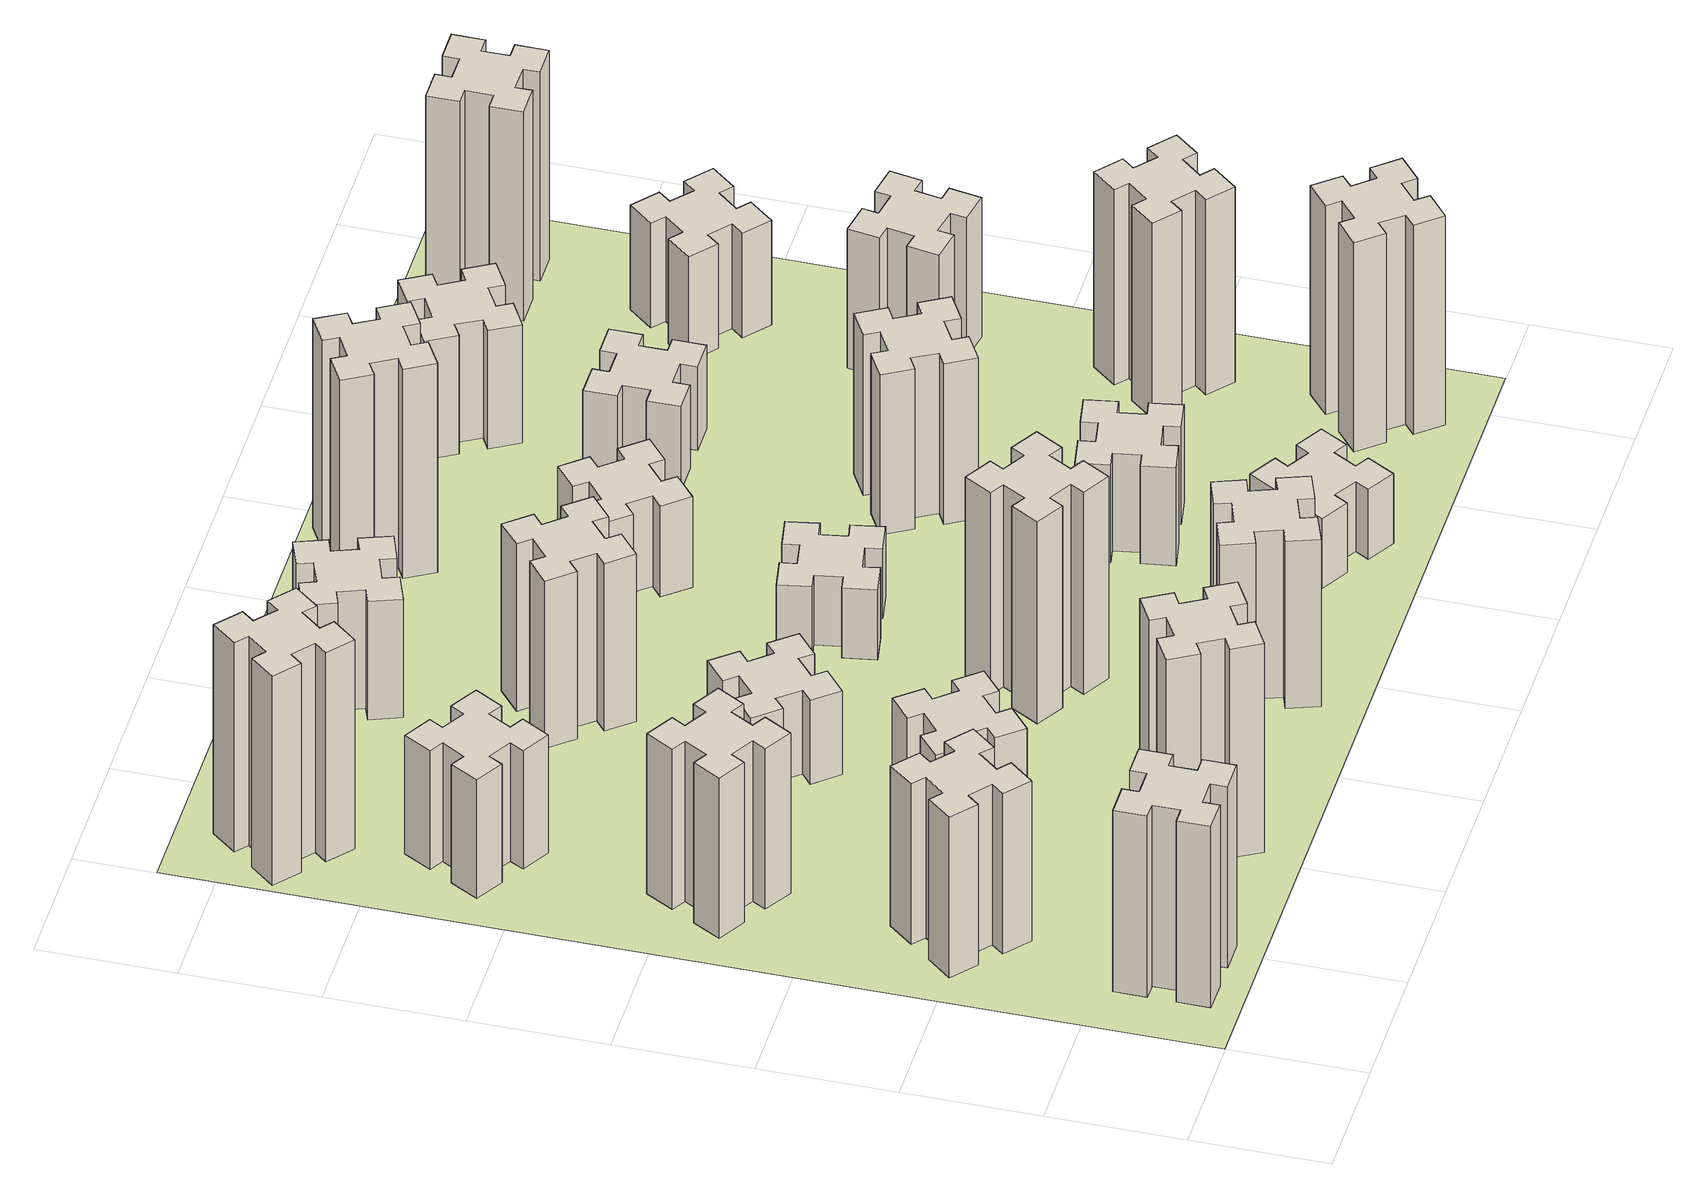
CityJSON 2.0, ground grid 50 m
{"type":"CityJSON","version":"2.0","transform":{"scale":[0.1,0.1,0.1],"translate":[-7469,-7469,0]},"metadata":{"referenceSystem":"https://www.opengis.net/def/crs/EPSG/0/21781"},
"CityObjects":{
"building1":{"type":"Building","attributes":{"class":"1000","function":"1000","usage":"1000","yearOfConstruction":2016,"roofType":"1000","measuredHeight":78,"storeysAboveGround":30,"storeysBelowGround":0},"geometry":[{"type":"Solid","lod":"1","boundaries":[[[[0,1,2,3,4,5,6,7,8,9,10,11,12,13,14,15,16,17,18,19]],[[17,16,20,21]],[[16,15,22,20]],[[15,14,23,22]],[[14,13,24,23]],[[13,12,25,24]],[[12,11,26,25]],[[11,10,27,26]],[[10,9,28,27]],[[9,8,29,28]],[[8,7,30,29]],[[7,6,31,30]],[[6,5,32,31]],[[5,4,33,32]],[[4,3,34,33]],[[3,2,35,34]],[[2,1,36,35]],[[1,0,37,36]],[[0,19,38,37]],[[19,18,39,38]],[[18,17,21,39]],[[24,25,26,27,28,29,30,31,32,33,34,35,36,37,38,39,21,20,22,23]]]]}]},
"building2":{"type":"Building","attributes":{"class":"1000","function":"1000","usage":"1000","yearOfConstruction":2016,"roofType":"1000","measuredHeight":69,"storeysAboveGround":30,"storeysBelowGround":0},"geometry":[{"type":"Solid","lod":"1","boundaries":[[[[40,41,42,43,44,45,46,47,48,49,50,51,52,53,54,55,56,57,58,59]],[[57,56,60,61]],[[56,55,62,60]],[[55,54,63,62]],[[54,53,64,63]],[[53,52,65,64]],[[52,51,66,65]],[[51,50,67,66]],[[50,49,68,67]],[[49,48,69,68]],[[48,47,70,69]],[[47,46,71,70]],[[46,45,72,71]],[[45,44,73,72]],[[44,43,74,73]],[[43,42,75,74]],[[42,41,76,75]],[[41,40,77,76]],[[40,59,78,77]],[[59,58,79,78]],[[58,57,61,79]],[[64,65,66,67,68,69,70,71,72,73,74,75,76,77,78,79,61,60,62,63]]]]}]},
"building3":{"type":"Building","attributes":{"class":"1000","function":"1000","usage":"1000","yearOfConstruction":2016,"roofType":"1000","measuredHeight":69,"storeysAboveGround":30,"storeysBelowGround":0},"geometry":[{"type":"Solid","lod":"1","boundaries":[[[[80,81,82,83,84,85,86,87,88,89,90,91,92,93,94,95,96,97,98,99]],[[97,96,100,101]],[[96,95,102,100]],[[95,94,103,102]],[[94,93,104,103]],[[93,92,105,104]],[[92,91,106,105]],[[91,90,107,106]],[[90,89,108,107]],[[89,88,109,108]],[[88,87,110,109]],[[87,86,111,110]],[[86,85,112,111]],[[85,84,113,112]],[[84,83,114,113]],[[83,82,115,114]],[[82,81,116,115]],[[81,80,117,116]],[[80,99,118,117]],[[99,98,119,118]],[[98,97,101,119]],[[104,105,106,107,108,109,110,111,112,113,114,115,116,117,118,119,101,100,102,103]]]]}]},
"building4":{"type":"Building","attributes":{"class":"1000","function":"1000","usage":"1000","yearOfConstruction":2016,"roofType":"1000","measuredHeight":51,"storeysAboveGround":30,"storeysBelowGround":0},"geometry":[{"type":"Solid","lod":"1","boundaries":[[[[120,121,122,123,124,125,126,127,128,129,130,131,132,133,134,135,136,137,138,139]],[[137,136,140,141]],[[136,135,142,140]],[[135,134,143,142]],[[134,133,144,143]],[[133,132,145,144]],[[132,131,146,145]],[[131,130,147,146]],[[130,129,148,147]],[[129,128,149,148]],[[128,127,150,149]],[[127,126,151,150]],[[126,125,152,151]],[[125,124,153,152]],[[124,123,154,153]],[[123,122,155,154]],[[122,121,156,155]],[[121,120,157,156]],[[120,139,158,157]],[[139,138,159,158]],[[138,137,141,159]],[[144,145,146,147,148,149,150,151,152,153,154,155,156,157,158,159,141,140,142,143]]]]}]},
"building5":{"type":"Building","attributes":{"class":"1000","function":"1000","usage":"1000","yearOfConstruction":2016,"roofType":"1000","measuredHeight":90,"storeysAboveGround":30,"storeysBelowGround":0},"geometry":[{"type":"Solid","lod":"1","boundaries":[[[[160,161,162,163,164,165,166,167,168,169,170,171,172,173,174,175,176,177,178,179]],[[177,176,180,181]],[[176,175,182,180]],[[175,174,183,182]],[[174,173,184,183]],[[173,172,185,184]],[[172,171,186,185]],[[171,170,187,186]],[[170,169,188,187]],[[169,168,189,188]],[[168,167,190,189]],[[167,166,191,190]],[[166,165,192,191]],[[165,164,193,192]],[[164,163,194,193]],[[163,162,195,194]],[[162,161,196,195]],[[161,160,197,196]],[[160,179,198,197]],[[179,178,199,198]],[[178,177,181,199]],[[184,185,186,187,188,189,190,191,192,193,194,195,196,197,198,199,181,180,182,183]]]]}]},
"building6":{"type":"Building","attributes":{"class":"1000","function":"1000","usage":"1000","yearOfConstruction":2016,"roofType":"1000","measuredHeight":90,"storeysAboveGround":30,"storeysBelowGround":0},"geometry":[{"type":"Solid","lod":"1","boundaries":[[[[200,201,202,203,204,205,206,207,208,209,210,211,212,213,214,215,216,217,218,219]],[[217,216,220,221]],[[216,215,222,220]],[[215,214,223,222]],[[214,213,224,223]],[[213,212,225,224]],[[212,211,226,225]],[[211,210,227,226]],[[210,209,228,227]],[[209,208,229,228]],[[208,207,230,229]],[[207,206,231,230]],[[206,205,232,231]],[[205,204,233,232]],[[204,203,234,233]],[[203,202,235,234]],[[202,201,236,235]],[[201,200,237,236]],[[200,219,238,237]],[[219,218,239,238]],[[218,217,221,239]],[[224,225,226,227,228,229,230,231,232,233,234,235,236,237,238,239,221,220,222,223]]]]}]},
"building7":{"type":"Building","attributes":{"class":"1000","function":"1000","usage":"1000","yearOfConstruction":2016,"roofType":"1000","measuredHeight":33,"storeysAboveGround":30,"storeysBelowGround":0},"geometry":[{"type":"Solid","lod":"1","boundaries":[[[[240,241,242,243,244,245,246,247,248,249,250,251,252,253,254,255,256,257,258,259]],[[257,256,260,261]],[[256,255,262,260]],[[255,254,263,262]],[[254,253,264,263]],[[253,252,265,264]],[[252,251,266,265]],[[251,250,267,266]],[[250,249,268,267]],[[249,248,269,268]],[[248,247,270,269]],[[247,246,271,270]],[[246,245,272,271]],[[245,244,273,272]],[[244,243,274,273]],[[243,242,275,274]],[[242,241,276,275]],[[241,240,277,276]],[[240,259,278,277]],[[259,258,279,278]],[[258,257,261,279]],[[264,265,266,267,268,269,270,271,272,273,274,275,276,277,278,279,261,260,262,263]]]]}]},
"building8":{"type":"Building","attributes":{"class":"1000","function":"1000","usage":"1000","yearOfConstruction":2016,"roofType":"1000","measuredHeight":36,"storeysAboveGround":30,"storeysBelowGround":0},"geometry":[{"type":"Solid","lod":"1","boundaries":[[[[280,281,282,283,284,285,286,287,288,289,290,291,292,293,294,295,296,297,298,299]],[[297,296,300,301]],[[296,295,302,300]],[[295,294,303,302]],[[294,293,304,303]],[[293,292,305,304]],[[292,291,306,305]],[[291,290,307,306]],[[290,289,308,307]],[[289,288,309,308]],[[288,287,310,309]],[[287,286,311,310]],[[286,285,312,311]],[[285,284,313,312]],[[284,283,314,313]],[[283,282,315,314]],[[282,281,316,315]],[[281,280,317,316]],[[280,299,318,317]],[[299,298,319,318]],[[298,297,301,319]],[[304,305,306,307,308,309,310,311,312,313,314,315,316,317,318,319,301,300,302,303]]]]}]},
"building9":{"type":"Building","attributes":{"class":"1000","function":"1000","usage":"1000","yearOfConstruction":2016,"roofType":"1000","measuredHeight":72,"storeysAboveGround":30,"storeysBelowGround":0},"geometry":[{"type":"Solid","lod":"1","boundaries":[[[[320,321,322,323,324,325,326,327,328,329,330,331,332,333,334,335,336,337,338,339]],[[337,336,340,341]],[[336,335,342,340]],[[335,334,343,342]],[[334,333,344,343]],[[333,332,345,344]],[[332,331,346,345]],[[331,330,347,346]],[[330,329,348,347]],[[329,328,349,348]],[[328,327,350,349]],[[327,326,351,350]],[[326,325,352,351]],[[325,324,353,352]],[[324,323,354,353]],[[323,322,355,354]],[[322,321,356,355]],[[321,320,357,356]],[[320,339,358,357]],[[339,338,359,358]],[[338,337,341,359]],[[344,345,346,347,348,349,350,351,352,353,354,355,356,357,358,359,341,340,342,343]]]]}]},
"building10":{"type":"Building","attributes":{"class":"1000","function":"1000","usage":"1000","yearOfConstruction":2016,"roofType":"1000","measuredHeight":72,"storeysAboveGround":30,"storeysBelowGround":0},"geometry":[{"type":"Solid","lod":"1","boundaries":[[[[360,361,362,363,364,365,366,367,368,369,370,371,372,373,374,375,376,377,378,379]],[[377,376,380,381]],[[376,375,382,380]],[[375,374,383,382]],[[374,373,384,383]],[[373,372,385,384]],[[372,371,386,385]],[[371,370,387,386]],[[370,369,388,387]],[[369,368,389,388]],[[368,367,390,389]],[[367,366,391,390]],[[366,365,392,391]],[[365,364,393,392]],[[364,363,394,393]],[[363,362,395,394]],[[362,361,396,395]],[[361,360,397,396]],[[360,379,398,397]],[[379,378,399,398]],[[378,377,381,399]],[[384,385,386,387,388,389,390,391,392,393,394,395,396,397,398,399,381,380,382,383]]]]}]},
"building11":{"type":"Building","attributes":{"class":"1000","function":"1000","usage":"1000","yearOfConstruction":2016,"roofType":"1000","measuredHeight":87,"storeysAboveGround":30,"storeysBelowGround":0},"geometry":[{"type":"Solid","lod":"1","boundaries":[[[[400,401,402,403,404,405,406,407,408,409,410,411,412,413,414,415,416,417,418,419]],[[417,416,420,421]],[[416,415,422,420]],[[415,414,423,422]],[[414,413,424,423]],[[413,412,425,424]],[[412,411,426,425]],[[411,410,427,426]],[[410,409,428,427]],[[409,408,429,428]],[[408,407,430,429]],[[407,406,431,430]],[[406,405,432,431]],[[405,404,433,432]],[[404,403,434,433]],[[403,402,435,434]],[[402,401,436,435]],[[401,400,437,436]],[[400,419,438,437]],[[419,418,439,438]],[[418,417,421,439]],[[424,425,426,427,428,429,430,431,432,433,434,435,436,437,438,439,421,420,422,423]]]]}]},
"building12":{"type":"Building","attributes":{"class":"1000","function":"1000","usage":"1000","yearOfConstruction":2016,"roofType":"1000","measuredHeight":51,"storeysAboveGround":30,"storeysBelowGround":0},"geometry":[{"type":"Solid","lod":"1","boundaries":[[[[440,441,442,443,444,445,446,447,448,449,450,451,452,453,454,455,456,457,458,459]],[[457,456,460,461]],[[456,455,462,460]],[[455,454,463,462]],[[454,453,464,463]],[[453,452,465,464]],[[452,451,466,465]],[[451,450,467,466]],[[450,449,468,467]],[[449,448,469,468]],[[448,447,470,469]],[[447,446,471,470]],[[446,445,472,471]],[[445,444,473,472]],[[444,443,474,473]],[[443,442,475,474]],[[442,441,476,475]],[[441,440,477,476]],[[440,459,478,477]],[[459,458,479,478]],[[458,457,461,479]],[[464,465,466,467,468,469,470,471,472,473,474,475,476,477,478,479,461,460,462,463]]]]}]},
"building13":{"type":"Building","attributes":{"class":"1000","function":"1000","usage":"1000","yearOfConstruction":2016,"roofType":"1000","measuredHeight":30,"storeysAboveGround":30,"storeysBelowGround":0},"geometry":[{"type":"Solid","lod":"1","boundaries":[[[[480,481,482,483,484,485,486,487,488,489,490,491,492,493,494,495,496,497,498,499]],[[497,496,500,501]],[[496,495,502,500]],[[495,494,503,502]],[[494,493,504,503]],[[493,492,505,504]],[[492,491,506,505]],[[491,490,507,506]],[[490,489,508,507]],[[489,488,509,508]],[[488,487,510,509]],[[487,486,511,510]],[[486,485,512,511]],[[485,484,513,512]],[[484,483,514,513]],[[483,482,515,514]],[[482,481,516,515]],[[481,480,517,516]],[[480,499,518,517]],[[499,498,519,518]],[[498,497,501,519]],[[504,505,506,507,508,509,510,511,512,513,514,515,516,517,518,519,501,500,502,503]]]]}]},
"building14":{"type":"Building","attributes":{"class":"1000","function":"1000","usage":"1000","yearOfConstruction":2016,"roofType":"1000","measuredHeight":39,"storeysAboveGround":30,"storeysBelowGround":0},"geometry":[{"type":"Solid","lod":"1","boundaries":[[[[520,521,522,523,524,525,526,527,528,529,530,531,532,533,534,535,536,537,538,539]],[[537,536,540,541]],[[536,535,542,540]],[[535,534,543,542]],[[534,533,544,543]],[[533,532,545,544]],[[532,531,546,545]],[[531,530,547,546]],[[530,529,548,547]],[[529,528,549,548]],[[528,527,550,549]],[[527,526,551,550]],[[526,525,552,551]],[[525,524,553,552]],[[524,523,554,553]],[[523,522,555,554]],[[522,521,556,555]],[[521,520,557,556]],[[520,539,558,557]],[[539,538,559,558]],[[538,537,541,559]],[[544,545,546,547,548,549,550,551,552,553,554,555,556,557,558,559,541,540,542,543]]]]}]},
"building15":{"type":"Building","attributes":{"class":"1000","function":"1000","usage":"1000","yearOfConstruction":2016,"roofType":"1000","measuredHeight":30,"storeysAboveGround":30,"storeysBelowGround":0},"geometry":[{"type":"Solid","lod":"1","boundaries":[[[[560,561,562,563,564,565,566,567,568,569,570,571,572,573,574,575,576,577,578,579]],[[577,576,580,581]],[[576,575,582,580]],[[575,574,583,582]],[[574,573,584,583]],[[573,572,585,584]],[[572,571,586,585]],[[571,570,587,586]],[[570,569,588,587]],[[569,568,589,588]],[[568,567,590,589]],[[567,566,591,590]],[[566,565,592,591]],[[565,564,593,592]],[[564,563,594,593]],[[563,562,595,594]],[[562,561,596,595]],[[561,560,597,596]],[[560,579,598,597]],[[579,578,599,598]],[[578,577,581,599]],[[584,585,586,587,588,589,590,591,592,593,594,595,596,597,598,599,581,580,582,583]]]]}]},
"building16":{"type":"Building","attributes":{"class":"1000","function":"1000","usage":"1000","yearOfConstruction":2016,"roofType":"1000","measuredHeight":90,"storeysAboveGround":30,"storeysBelowGround":0},"geometry":[{"type":"Solid","lod":"1","boundaries":[[[[600,601,602,603,604,605,606,607,608,609,610,611,612,613,614,615,616,617,618,619]],[[617,616,620,621]],[[616,615,622,620]],[[615,614,623,622]],[[614,613,624,623]],[[613,612,625,624]],[[612,611,626,625]],[[611,610,627,626]],[[610,609,628,627]],[[609,608,629,628]],[[608,607,630,629]],[[607,606,631,630]],[[606,605,632,631]],[[605,604,633,632]],[[604,603,634,633]],[[603,602,635,634]],[[602,601,636,635]],[[601,600,637,636]],[[600,619,638,637]],[[619,618,639,638]],[[618,617,621,639]],[[624,625,626,627,628,629,630,631,632,633,634,635,636,637,638,639,621,620,622,623]]]]}]},
"building17":{"type":"Building","attributes":{"class":"1000","function":"1000","usage":"1000","yearOfConstruction":2016,"roofType":"1000","measuredHeight":42,"storeysAboveGround":30,"storeysBelowGround":0},"geometry":[{"type":"Solid","lod":"1","boundaries":[[[[640,641,642,643,644,645,646,647,648,649,650,651,652,653,654,655,656,657,658,659]],[[657,656,660,661]],[[656,655,662,660]],[[655,654,663,662]],[[654,653,664,663]],[[653,652,665,664]],[[652,651,666,665]],[[651,650,667,666]],[[650,649,668,667]],[[649,648,669,668]],[[648,647,670,669]],[[647,646,671,670]],[[646,645,672,671]],[[645,644,673,672]],[[644,643,674,673]],[[643,642,675,674]],[[642,641,676,675]],[[641,640,677,676]],[[640,659,678,677]],[[659,658,679,678]],[[658,657,661,679]],[[664,665,666,667,668,669,670,671,672,673,674,675,676,677,678,679,661,660,662,663]]]]}]},
"building18":{"type":"Building","attributes":{"class":"1000","function":"1000","usage":"1000","yearOfConstruction":2016,"roofType":"1000","measuredHeight":69,"storeysAboveGround":30,"storeysBelowGround":0},"geometry":[{"type":"Solid","lod":"1","boundaries":[[[[680,681,682,683,684,685,686,687,688,689,690,691,692,693,694,695,696,697,698,699]],[[697,696,700,701]],[[696,695,702,700]],[[695,694,703,702]],[[694,693,704,703]],[[693,692,705,704]],[[692,691,706,705]],[[691,690,707,706]],[[690,689,708,707]],[[689,688,709,708]],[[688,687,710,709]],[[687,686,711,710]],[[686,685,712,711]],[[685,684,713,712]],[[684,683,714,713]],[[683,682,715,714]],[[682,681,716,715]],[[681,680,717,716]],[[680,699,718,717]],[[699,698,719,718]],[[698,697,701,719]],[[704,705,706,707,708,709,710,711,712,713,714,715,716,717,718,719,701,700,702,703]]]]}]},
"building19":{"type":"Building","attributes":{"class":"1000","function":"1000","usage":"1000","yearOfConstruction":2016,"roofType":"1000","measuredHeight":36,"storeysAboveGround":30,"storeysBelowGround":0},"geometry":[{"type":"Solid","lod":"1","boundaries":[[[[720,721,722,723,724,725,726,727,728,729,730,731,732,733,734,735,736,737,738,739]],[[737,736,740,741]],[[736,735,742,740]],[[735,734,743,742]],[[734,733,744,743]],[[733,732,745,744]],[[732,731,746,745]],[[731,730,747,746]],[[730,729,748,747]],[[729,728,749,748]],[[728,727,750,749]],[[727,726,751,750]],[[726,725,752,751]],[[725,724,753,752]],[[724,723,754,753]],[[723,722,755,754]],[[722,721,756,755]],[[721,720,757,756]],[[720,739,758,757]],[[739,738,759,758]],[[738,737,741,759]],[[744,745,746,747,748,749,750,751,752,753,754,755,756,757,758,759,741,740,742,743]]]]}]},
"building20":{"type":"Building","attributes":{"class":"1000","function":"1000","usage":"1000","yearOfConstruction":2016,"roofType":"1000","measuredHeight":90,"storeysAboveGround":30,"storeysBelowGround":0},"geometry":[{"type":"Solid","lod":"1","boundaries":[[[[760,761,762,763,764,765,766,767,768,769,770,771,772,773,774,775,776,777,778,779]],[[777,776,780,781]],[[776,775,782,780]],[[775,774,783,782]],[[774,773,784,783]],[[773,772,785,784]],[[772,771,786,785]],[[771,770,787,786]],[[770,769,788,787]],[[769,768,789,788]],[[768,767,790,789]],[[767,766,791,790]],[[766,765,792,791]],[[765,764,793,792]],[[764,763,794,793]],[[763,762,795,794]],[[762,761,796,795]],[[761,760,797,796]],[[760,779,798,797]],[[779,778,799,798]],[[778,777,781,799]],[[784,785,786,787,788,789,790,791,792,793,794,795,796,797,798,799,781,780,782,783]]]]}]},
"building21":{"type":"Building","attributes":{"class":"1000","function":"1000","usage":"1000","yearOfConstruction":2016,"roofType":"1000","measuredHeight":51,"storeysAboveGround":30,"storeysBelowGround":0},"geometry":[{"type":"Solid","lod":"1","boundaries":[[[[800,801,802,803,804,805,806,807,808,809,810,811,812,813,814,815,816,817,818,819]],[[817,816,820,821]],[[816,815,822,820]],[[815,814,823,822]],[[814,813,824,823]],[[813,812,825,824]],[[812,811,826,825]],[[811,810,827,826]],[[810,809,828,827]],[[809,808,829,828]],[[808,807,830,829]],[[807,806,831,830]],[[806,805,832,831]],[[805,804,833,832]],[[804,803,834,833]],[[803,802,835,834]],[[802,801,836,835]],[[801,800,837,836]],[[800,819,838,837]],[[819,818,839,838]],[[818,817,821,839]],[[824,825,826,827,828,829,830,831,832,833,834,835,836,837,838,839,821,820,822,823]]]]}]},
"building22":{"type":"Building","attributes":{"class":"1000","function":"1000","usage":"1000","yearOfConstruction":2016,"roofType":"1000","measuredHeight":84,"storeysAboveGround":30,"storeysBelowGround":0},"geometry":[{"type":"Solid","lod":"1","boundaries":[[[[840,841,842,843,844,845,846,847,848,849,850,851,852,853,854,855,856,857,858,859]],[[857,856,860,861]],[[856,855,862,860]],[[855,854,863,862]],[[854,853,864,863]],[[853,852,865,864]],[[852,851,866,865]],[[851,850,867,866]],[[850,849,868,867]],[[849,848,869,868]],[[848,847,870,869]],[[847,846,871,870]],[[846,845,872,871]],[[845,844,873,872]],[[844,843,874,873]],[[843,842,875,874]],[[842,841,876,875]],[[841,840,877,876]],[[840,859,878,877]],[[859,858,879,878]],[[858,857,861,879]],[[864,865,866,867,868,869,870,871,872,873,874,875,876,877,878,879,861,860,862,863]]]]}]},
"building23":{"type":"Building","attributes":{"class":"1000","function":"1000","usage":"1000","yearOfConstruction":2016,"roofType":"1000","measuredHeight":60,"storeysAboveGround":30,"storeysBelowGround":0},"geometry":[{"type":"Solid","lod":"1","boundaries":[[[[880,881,882,883,884,885,886,887,888,889,890,891,892,893,894,895,896,897,898,899]],[[897,896,900,901]],[[896,895,902,900]],[[895,894,903,902]],[[894,893,904,903]],[[893,892,905,904]],[[892,891,906,905]],[[891,890,907,906]],[[890,889,908,907]],[[889,888,909,908]],[[888,887,910,909]],[[887,886,911,910]],[[886,885,912,911]],[[885,884,913,912]],[[884,883,914,913]],[[883,882,915,914]],[[882,881,916,915]],[[881,880,917,916]],[[880,899,918,917]],[[899,898,919,918]],[[898,897,901,919]],[[904,905,906,907,908,909,910,911,912,913,914,915,916,917,918,919,901,900,902,903]]]]}]},
"building24":{"type":"Building","attributes":{"class":"1000","function":"1000","usage":"1000","yearOfConstruction":2016,"roofType":"1000","measuredHeight":45,"storeysAboveGround":30,"storeysBelowGround":0},"geometry":[{"type":"Solid","lod":"1","boundaries":[[[[920,921,922,923,924,925,926,927,928,929,930,931,932,933,934,935,936,937,938,939]],[[937,936,940,941]],[[936,935,942,940]],[[935,934,943,942]],[[934,933,944,943]],[[933,932,945,944]],[[932,931,946,945]],[[931,930,947,946]],[[930,929,948,947]],[[929,928,949,948]],[[928,927,950,949]],[[927,926,951,950]],[[926,925,952,951]],[[925,924,953,952]],[[924,923,954,953]],[[923,922,955,954]],[[922,921,956,955]],[[921,920,957,956]],[[920,939,958,957]],[[939,938,959,958]],[[938,937,941,959]],[[944,945,946,947,948,949,950,951,952,953,954,955,956,957,958,959,941,940,942,943]]]]}]},
"building25":{"type":"Building","attributes":{"class":"1000","function":"1000","usage":"1000","yearOfConstruction":2016,"roofType":"1000","measuredHeight":90,"storeysAboveGround":30,"storeysBelowGround":0},"geometry":[{"type":"Solid","lod":"1","boundaries":[[[[960,961,962,963,964,965,966,967,968,969,970,971,972,973,974,975,976,977,978,979]],[[977,976,980,981]],[[976,975,982,980]],[[975,974,983,982]],[[974,973,984,983]],[[973,972,985,984]],[[972,971,986,985]],[[971,970,987,986]],[[970,969,988,987]],[[969,968,989,988]],[[968,967,990,989]],[[967,966,991,990]],[[966,965,992,991]],[[965,964,993,992]],[[964,963,994,993]],[[963,962,995,994]],[[962,961,996,995]],[[961,960,997,996]],[[960,979,998,997]],[[979,978,999,998]],[[978,977,981,999]],[[984,985,986,987,988,989,990,991,992,993,994,995,996,997,998,999,981,980,982,983]]]]}]},
"landuse1":{"type":"LandUse","attributes":{"name":"plot1","function":"1010"},"geometry":[{"type":"MultiSurface","lod":"1","boundaries":[[[1000,1001,1002,1003]]]}]}
},
"vertices":[
[265,325,0],[265,225,0],[205,225,0],[205,105,0],[325,105,0],[325,165,0],[425,165,0],[425,105,0],[545,105,0],[545,225,0],[485,225,0],[485,325,0],[545,325,0],[545,445,0],[425,445,0],[425,385,0],[325,385,0],[325,445,0],[205,445,0],[205,325,0],[325,385,780],[325,445,780],[425,385,780],[425,445,780],[545,445,780],[545,325,780],[485,325,780],[485,225,780],[545,225,780],[545,105,780],[425,105,780],[425,165,780],[325,165,780],[325,105,780],[205,105,780],[205,225,780],[265,225,780],[265,325,780],[205,325,780],[205,445,780],
[484,1067,0],[408,1132,0],[446,1178,0],[354,1255,0],[277,1163,0],[323,1124,0],[259,1048,0],[213,1086,0],[136,994,0],[228,917,0],[266,963,0],[343,899,0],[304,853,0],[396,776,0],[473,868,0],[427,906,0],[492,983,0],[538,944,0],[615,1036,0],[523,1113,0],[492,983,690],[538,944,690],[427,906,690],[473,868,690],[396,776,690],[304,853,690],[343,899,690],[266,963,690],[228,917,690],[136,994,690],[213,1086,690],[259,1048,690],[323,1124,690],[277,1163,690],[354,1255,690],[446,1178,690],[408,1132,690],[484,1067,690],[523,1113,690],[615,1036,690],
[474,1926,0],[387,1976,0],[417,2028,0],[313,2088,0],[253,1984,0],[305,1954,0],[255,1867,0],[203,1897,0],[143,1793,0],[247,1733,0],[277,1785,0],[364,1735,0],[334,1683,0],[438,1623,0],[498,1727,0],[446,1757,0],[496,1844,0],[548,1814,0],[608,1918,0],[504,1978,0],[496,1844,690],[548,1814,690],[446,1757,690],[498,1727,690],[438,1623,690],[334,1683,690],[364,1735,690],[277,1785,690],[247,1733,690],[143,1793,690],[203,1897,690],[255,1867,690],[305,1954,690],[253,1984,690],[313,2088,690],[417,2028,690],[387,1976,690],[474,1926,690],[504,1978,690],[608,1918,690],
[446,2597,0],[496,2684,0],[548,2654,0],[608,2758,0],[504,2818,0],[474,2766,0],[387,2816,0],[417,2868,0],[313,2928,0],[253,2824,0],[305,2794,0],[255,2707,0],[203,2737,0],[143,2633,0],[247,2573,0],[277,2625,0],[364,2575,0],[334,2523,0],[438,2463,0],[498,2567,0],[364,2575,510],[334,2523,510],[277,2625,510],[247,2573,510],[143,2633,510],[203,2737,510],[255,2707,510],[305,2794,510],[253,2824,510],[313,2928,510],[417,2868,510],[387,2816,510],[474,2766,510],[504,2818,510],[608,2758,510],[548,2654,510],[496,2684,510],[446,2597,510],[498,2567,510],[438,2463,510],
[1127,255,0],[1214,305,0],[1244,253,0],[1348,313,0],[1288,417,0],[1236,387,0],[1186,474,0],[1238,504,0],[1178,608,0],[1074,548,0],[1104,496,0],[1017,446,0],[987,498,0],[883,438,0],[943,334,0],[995,364,0],[1045,277,0],[993,247,0],[1053,143,0],[1157,203,0],[1045,277,900],[993,247,900],[995,364,900],[943,334,900],[883,438,900],[987,498,900],[1017,446,900],[1104,496,900],[1074,548,900],[1178,608,900],[1238,504,900],[1186,474,900],[1236,387,900],[1288,417,900],[1348,313,900],[1244,253,900],[1214,305,900],[1127,255,900],[1157,203,900],[1053,143,900],
[384,3387,0],[308,3452,0],[346,3498,0],[254,3575,0],[177,3483,0],[223,3444,0],[159,3368,0],[113,3406,0],[36,3314,0],[128,3237,0],[166,3283,0],[243,3219,0],[204,3173,0],[296,3096,0],[373,3188,0],[327,3226,0],[392,3303,0],[438,3264,0],[515,3356,0],[423,3433,0],[392,3303,900],[438,3264,900],[327,3226,900],[373,3188,900],[296,3096,900],[204,3173,900],[243,3219,900],[166,3283,900],[128,3237,900],[36,3314,900],[113,3406,900],[159,3368,900],[223,3444,900],[177,3483,900],[254,3575,900],[346,3498,900],[308,3452,900],[384,3387,900],[423,3433,900],[515,3356,900],
[1083,1332,0],[1006,1267,0],[968,1313,0],[876,1236,0],[953,1144,0],[999,1183,0],[1063,1106,0],[1017,1068,0],[1094,976,0],[1186,1053,0],[1148,1099,0],[1224,1163,0],[1263,1117,0],[1355,1194,0],[1278,1286,0],[1232,1248,0],[1167,1324,0],[1213,1363,0],[1136,1455,0],[1044,1378,0],[1167,1324,330],[1213,1363,330],[1232,1248,330],[1278,1286,330],[1355,1194,330],[1263,1117,330],[1224,1163,330],[1148,1099,330],[1186,1053,330],[1094,976,330],[1017,1068,330],[1063,1106,330],[999,1183,330],[953,1144,330],[876,1236,330],[968,1313,330],[1006,1267,330],[1083,1332,330],[1044,1378,330],[1136,1455,330],
[1083,1972,0],[1006,1907,0],[968,1953,0],[876,1876,0],[953,1784,0],[999,1823,0],[1063,1746,0],[1017,1708,0],[1094,1616,0],[1186,1693,0],[1148,1739,0],[1224,1803,0],[1263,1757,0],[1355,1834,0],[1278,1926,0],[1232,1888,0],[1167,1964,0],[1213,2003,0],[1136,2095,0],[1044,2018,0],[1167,1964,360],[1213,2003,360],[1232,1888,360],[1278,1926,360],[1355,1834,360],[1263,1757,360],[1224,1803,360],[1148,1739,360],[1186,1693,360],[1094,1616,360],[1017,1708,360],[1063,1746,360],[999,1823,360],[953,1784,360],[876,1876,360],[968,1953,360],[1006,1907,360],[1083,1972,360],[1044,2018,360],[1136,2095,360],
[1099,2563,0],[1163,2486,0],[1117,2448,0],[1194,2356,0],[1286,2433,0],[1248,2479,0],[1324,2543,0],[1363,2497,0],[1455,2574,0],[1378,2666,0],[1332,2628,0],[1267,2704,0],[1313,2743,0],[1236,2835,0],[1144,2758,0],[1183,2712,0],[1106,2647,0],[1068,2693,0],[976,2616,0],[1053,2524,0],[1106,2647,720],[1068,2693,720],[1183,2712,720],[1144,2758,720],[1236,2835,720],[1313,2743,720],[1267,2704,720],[1332,2628,720],[1378,2666,720],[1455,2574,720],[1363,2497,720],[1324,2543,720],[1248,2479,720],[1286,2433,720],[1194,2356,720],[1117,2448,720],[1163,2486,720],[1099,2563,720],[1053,2524,720],[976,2616,720],
[1965,496,0],[1871,462,0],[1850,518,0],[1737,477,0],[1779,364,0],[1835,385,0],[1869,291,0],[1813,270,0],[1854,157,0],[1967,199,0],[1946,255,0],[2040,289,0],[2060,233,0],[2173,274,0],[2132,387,0],[2076,366,0],[2042,460,0],[2098,480,0],[2057,593,0],[1944,552,0],[2042,460,720],[2098,480,720],[2076,366,720],[2132,387,720],[2173,274,720],[2060,233,720],[2040,289,720],[1946,255,720],[1967,199,720],[1854,157,720],[1813,270,720],[1869,291,720],[1835,385,720],[1779,364,720],[1737,477,720],[1850,518,720],[1871,462,720],[1965,496,720],[1944,552,720],[2057,593,720],
[1685,1214,0],[1635,1127,0],[1583,1157,0],[1523,1053,0],[1627,993,0],[1657,1045,0],[1744,995,0],[1714,943,0],[1818,883,0],[1878,987,0],[1826,1017,0],[1876,1104,0],[1928,1074,0],[1988,1178,0],[1884,1238,0],[1854,1186,0],[1767,1236,0],[1797,1288,0],[1693,1348,0],[1633,1244,0],[1767,1236,870],[1797,1288,870],[1854,1186,870],[1884,1238,870],[1988,1178,870],[1928,1074,870],[1876,1104,870],[1826,1017,870],[1878,987,870],[1818,883,870],[1714,943,870],[1744,995,870],[1657,1045,870],[1627,993,870],[1523,1053,870],[1583,1157,870],[1635,1127,870],[1685,1214,870],[1633,1244,870],[1693,1348,870],
[1125,3456,0],[1031,3422,0],[1010,3478,0],[897,3437,0],[939,3324,0],[995,3345,0],[1029,3251,0],[973,3230,0],[1014,3117,0],[1127,3159,0],[1106,3215,0],[1200,3249,0],[1220,3193,0],[1333,3234,0],[1292,3347,0],[1236,3326,0],[1202,3420,0],[1258,3440,0],[1217,3553,0],[1104,3512,0],[1202,3420,510],[1258,3440,510],[1236,3326,510],[1292,3347,510],[1333,3234,510],[1220,3193,510],[1200,3249,510],[1106,3215,510],[1127,3159,510],[1014,3117,510],[973,3230,510],[1029,3251,510],[995,3345,510],[939,3324,510],[897,3437,510],[1010,3478,510],[1031,3422,510],[1125,3456,510],[1104,3512,510],[1217,3553,510],
[1972,1825,0],[1955,1924,0],[2014,1934,0],[1993,2052,0],[1875,2031,0],[1885,1972,0],[1787,1955,0],[1777,2014,0],[1658,1993,0],[1679,1875,0],[1738,1885,0],[1756,1787,0],[1697,1777,0],[1717,1658,0],[1836,1679,0],[1825,1738,0],[1924,1756,0],[1934,1697,0],[2052,1717,0],[2031,1836,0],[1924,1756,300],[1934,1697,300],[1825,1738,300],[1836,1679,300],[1717,1658,300],[1697,1777,300],[1756,1787,300],[1738,1885,300],[1679,1875,300],[1658,1993,300],[1777,2014,300],[1787,1955,300],[1885,1972,300],[1875,2031,300],[1993,2052,300],[2014,1934,300],[1955,1924,300],[1972,1825,300],[2031,1836,300],[2052,1717,300],
[1988,2479,0],[2064,2543,0],[2103,2497,0],[2195,2574,0],[2118,2666,0],[2072,2628,0],[2007,2704,0],[2053,2743,0],[1976,2835,0],[1884,2758,0],[1923,2712,0],[1846,2647,0],[1808,2693,0],[1716,2616,0],[1793,2524,0],[1839,2563,0],[1903,2486,0],[1857,2448,0],[1934,2356,0],[2026,2433,0],[1903,2486,390],[1857,2448,390],[1839,2563,390],[1793,2524,390],[1716,2616,390],[1808,2693,390],[1846,2647,390],[1923,2712,390],[1884,2758,390],[1976,2835,390],[2053,2743,390],[2007,2704,390],[2072,2628,390],[2118,2666,390],[2195,2574,390],[2103,2497,390],[2064,2543,390],[1988,2479,390],[2026,2433,390],[1934,2356,390],
[2794,446,0],[2707,496,0],[2737,548,0],[2633,608,0],[2573,504,0],[2625,474,0],[2575,387,0],[2523,417,0],[2463,313,0],[2567,253,0],[2597,305,0],[2684,255,0],[2654,203,0],[2758,143,0],[2818,247,0],[2766,277,0],[2816,364,0],[2868,334,0],[2928,438,0],[2824,498,0],[2816,364,300],[2868,334,300],[2766,277,300],[2818,247,300],[2758,143,300],[2654,203,300],[2684,255,300],[2597,305,300],[2567,253,300],[2463,313,300],[2523,417,300],[2575,387,300],[2625,474,300],[2573,504,300],[2633,608,300],[2737,548,300],[2707,496,300],[2794,446,300],[2824,498,300],[2928,438,300],
[1844,3556,0],[1757,3506,0],[1727,3558,0],[1623,3498,0],[1683,3394,0],[1735,3424,0],[1785,3337,0],[1733,3307,0],[1793,3203,0],[1897,3263,0],[1867,3315,0],[1954,3365,0],[1984,3313,0],[2088,3373,0],[2028,3477,0],[1976,3447,0],[1926,3534,0],[1978,3564,0],[1918,3668,0],[1814,3608,0],[1926,3534,900],[1978,3564,900],[1976,3447,900],[2028,3477,900],[2088,3373,900],[1984,3313,900],[1954,3365,900],[1867,3315,900],[1897,3263,900],[1793,3203,900],[1733,3307,900],[1785,3337,900],[1735,3424,900],[1683,3394,900],[1623,3498,900],[1727,3558,900],[1757,3506,900],[1844,3556,900],[1814,3608,900],[1918,3668,900],
[2625,1132,0],[2527,1115,0],[2517,1174,0],[2398,1153,0],[2419,1035,0],[2478,1045,0],[2496,947,0],[2437,937,0],[2457,818,0],[2576,839,0],[2565,898,0],[2664,916,0],[2674,857,0],[2792,877,0],[2771,996,0],[2712,985,0],[2695,1084,0],[2754,1094,0],[2733,1212,0],[2615,1191,0],[2695,1084,420],[2754,1094,420],[2712,985,420],[2771,996,420],[2792,877,420],[2674,857,420],[2664,916,420],[2565,898,420],[2576,839,420],[2457,818,420],[2437,937,420],[2496,947,420],[2478,1045,420],[2419,1035,420],[2398,1153,420],[2517,1174,420],[2527,1115,420],[2625,1132,420],[2615,1191,420],[2733,1212,420],
[2475,1744,0],[2525,1657,0],[2473,1627,0],[2533,1523,0],[2637,1583,0],[2607,1635,0],[2694,1685,0],[2724,1633,0],[2828,1693,0],[2768,1797,0],[2716,1767,0],[2666,1854,0],[2718,1884,0],[2658,1988,0],[2554,1928,0],[2584,1876,0],[2497,1826,0],[2467,1878,0],[2363,1818,0],[2423,1714,0],[2497,1826,690],[2467,1878,690],[2584,1876,690],[2554,1928,690],[2658,1988,690],[2718,1884,690],[2666,1854,690],[2716,1767,690],[2768,1797,690],[2828,1693,690],[2724,1633,690],[2694,1685,690],[2607,1635,690],[2637,1583,690],[2533,1523,690],[2473,1627,690],[2525,1657,690],[2475,1744,690],[2423,1714,690],[2363,1818,690],
[2645,2805,0],[2545,2805,0],[2545,2865,0],[2425,2865,0],[2425,2745,0],[2485,2745,0],[2485,2645,0],[2425,2645,0],[2425,2525,0],[2545,2525,0],[2545,2585,0],[2645,2585,0],[2645,2525,0],[2765,2525,0],[2765,2645,0],[2705,2645,0],[2705,2745,0],[2765,2745,0],[2765,2865,0],[2645,2865,0],[2705,2745,360],[2765,2745,360],[2705,2645,360],[2765,2645,360],[2765,2525,360],[2645,2525,360],[2645,2585,360],[2545,2585,360],[2545,2525,360],[2425,2525,360],[2425,2645,360],[2485,2645,360],[2485,2745,360],[2425,2745,360],[2425,2865,360],[2545,2865,360],[2545,2805,360],[2645,2805,360],[2645,2865,360],[2765,2865,360],
[3468,259,0],[3544,323,0],[3583,277,0],[3675,354,0],[3598,446,0],[3552,408,0],[3487,484,0],[3533,523,0],[3456,615,0],[3364,538,0],[3403,492,0],[3326,427,0],[3288,473,0],[3196,396,0],[3273,304,0],[3319,343,0],[3383,266,0],[3337,228,0],[3414,136,0],[3506,213,0],[3383,266,900],[3337,228,900],[3319,343,900],[3273,304,900],[3196,396,900],[3288,473,900],[3326,427,900],[3403,492,900],[3364,538,900],[3456,615,900],[3533,523,900],[3487,484,900],[3552,408,900],[3598,446,900],[3675,354,900],[3583,277,900],[3544,323,900],[3468,259,900],[3506,213,900],[3414,136,900],
[2716,3347,0],[2666,3434,0],[2718,3464,0],[2658,3568,0],[2554,3508,0],[2584,3456,0],[2497,3406,0],[2467,3458,0],[2363,3398,0],[2423,3294,0],[2475,3324,0],[2525,3237,0],[2473,3207,0],[2533,3103,0],[2637,3163,0],[2607,3215,0],[2694,3265,0],[2724,3213,0],[2828,3273,0],[2768,3377,0],[2694,3265,510],[2724,3213,510],[2607,3215,510],[2637,3163,510],[2533,3103,510],[2473,3207,510],[2525,3237,510],[2475,3324,510],[2423,3294,510],[2363,3398,510],[2467,3458,510],[2497,3406,510],[2584,3456,510],[2554,3508,510],[2658,3568,510],[2718,3464,510],[2666,3434,510],[2716,3347,510],[2768,3377,510],[2828,3273,510],
[3487,1006,0],[3552,1083,0],[3598,1044,0],[3675,1136,0],[3583,1213,0],[3544,1167,0],[3468,1232,0],[3506,1278,0],[3414,1355,0],[3337,1263,0],[3383,1224,0],[3319,1148,0],[3273,1186,0],[3196,1094,0],[3288,1017,0],[3326,1063,0],[3403,999,0],[3364,953,0],[3456,876,0],[3533,968,0],[3403,999,840],[3364,953,840],[3326,1063,840],[3288,1017,840],[3196,1094,840],[3273,1186,840],[3319,1148,840],[3383,1224,840],[3337,1263,840],[3414,1355,840],[3506,1278,840],[3468,1232,840],[3544,1167,840],[3583,1213,840],[3675,1136,840],[3598,1044,840],[3552,1083,840],[3487,1006,840],[3533,968,840],[3456,876,840],
[3267,1856,0],[3365,1838,0],[3355,1779,0],[3473,1758,0],[3494,1877,0],[3435,1887,0],[3452,1985,0],[3511,1975,0],[3532,2093,0],[3414,2114,0],[3404,2055,0],[3305,2072,0],[3316,2131,0],[3197,2152,0],[3177,2034,0],[3236,2024,0],[3218,1925,0],[3159,1936,0],[3138,1817,0],[3257,1797,0],[3218,1925,600],[3159,1936,600],[3236,2024,600],[3177,2034,600],[3197,2152,600],[3316,2131,600],[3305,2072,600],[3404,2055,600],[3414,2114,600],[3532,2093,600],[3511,1975,600],[3452,1985,600],[3435,1887,600],[3494,1877,600],[3473,1758,600],[3355,1779,600],[3365,1838,600],[3267,1856,600],[3257,1797,600],[3138,1817,600],
[3444,2747,0],[3368,2812,0],[3406,2858,0],[3314,2935,0],[3237,2843,0],[3283,2804,0],[3219,2728,0],[3173,2766,0],[3096,2674,0],[3188,2597,0],[3226,2643,0],[3303,2579,0],[3264,2533,0],[3356,2456,0],[3433,2548,0],[3387,2586,0],[3452,2663,0],[3498,2624,0],[3575,2716,0],[3483,2793,0],[3452,2663,450],[3498,2624,450],[3387,2586,450],[3433,2548,450],[3356,2456,450],[3264,2533,450],[3303,2579,450],[3226,2643,450],[3188,2597,450],[3096,2674,450],[3173,2766,450],[3219,2728,450],[3283,2804,450],[3237,2843,450],[3314,2935,450],[3406,2858,450],[3368,2812,450],[3444,2747,450],[3483,2793,450],[3575,2716,450],
[3285,3325,0],[3385,3325,0],[3385,3265,0],[3505,3265,0],[3505,3385,0],[3445,3385,0],[3445,3485,0],[3505,3485,0],[3505,3605,0],[3385,3605,0],[3385,3545,0],[3285,3545,0],[3285,3605,0],[3165,3605,0],[3165,3485,0],[3225,3485,0],[3225,3385,0],[3165,3385,0],[3165,3265,0],[3285,3265,0],[3225,3385,900],[3165,3385,900],[3225,3485,900],[3165,3485,900],[3165,3605,900],[3285,3605,900],[3285,3545,900],[3385,3545,900],[3385,3605,900],[3505,3605,900],[3505,3485,900],[3445,3485,900],[3445,3385,900],[3505,3385,900],[3505,3265,900],[3385,3265,900],[3385,3325,900],[3285,3325,900],[3285,3265,900],[3165,3265,900],
[5,3705,0],[3705,3705,0],[3705,5,0],[5,5,0]
]}
